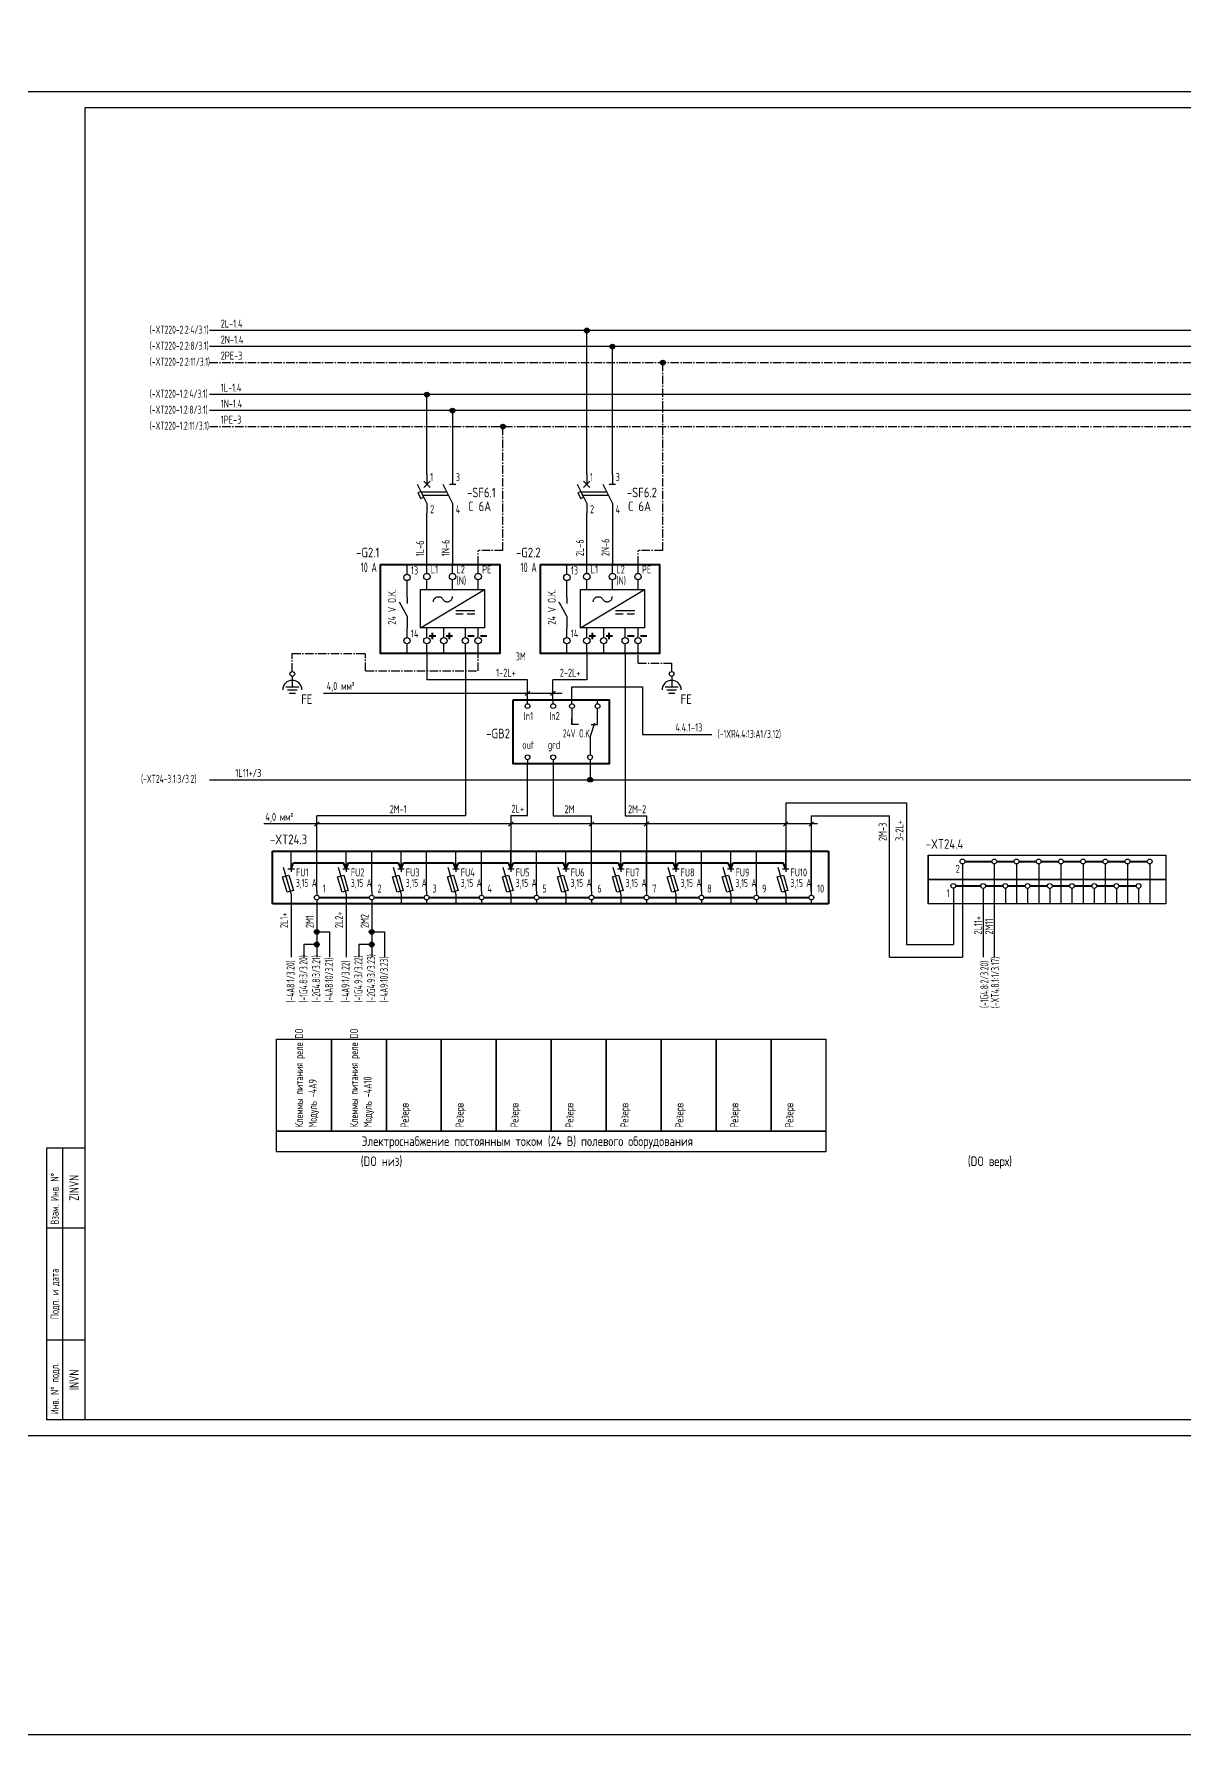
# Model space of a CAD drawing. Header units: millimetres. Extents: x 613 to 19799, y 1373 to 4314.
# Drawn here: x 2478 to 2837, y 1373 to 1904 of the extents above; entities that cross this region are included whole.
import ezdxf
from ezdxf.enums import TextEntityAlignment as Align

# ---------------------------------------------------------------- set-up
doc = ezdxf.new("R2010")
doc.units = ezdxf.units.MM
doc.linetypes.add('EPL_DASHLONGDOT', pattern=[1, 0.66, -0.12, 0.1, -0.12])
doc.layers.add('EPLAN108', color=5, linetype='Continuous', lineweight=30)
for name, color, linetype in [('Временный', 6, 'Continuous'), ('КИА_МАРКИРОВКА', 2, 'Continuous'), ('КИА_НАКЛЕЙКИ', 1, 'Continuous')]:
    doc.layers.add(name, color=color, linetype=linetype)
doc.styles.add('GOST-A 3-1', font='gost_0.ttf', dxfattribs={"height": 3})
doc.styles.add('GOSTA-2.5-1', font='GOST_AU.ttf', dxfattribs={"width": 0.9, "height": 2.5})
doc.styles.add('ROMANS0-70', font='romans.shx', dxfattribs={"width": 0.7})

# ---------------------------------------------------------------- blocks, each defined once
blk = doc.blocks.new('A$C5AB45C57')
at = {"ltscale": 4}
for p, q in [((-4.22, 18.73), (-4.22, 21.73)), ((2, 19), (2, 21.73)), ((10, 19), (10, 21.73)), ((18, 19), (18, 21.73)), ((-4.22, 13.73), (-4.22, 16.73)), ((2, 14), (2, 17)), ((10, 14), (10, 17)), ((18, 14), (18, 17)), ((-6.72, 10.08), (-4.22, 5.58)), ((-4.22, -1), (-4.22, 2)), ((2, -1), (2, 2)), ((7.28, -1), (7.28, 2)), ((14, -1), (14, 2)), ((18, -1), (18, 2)), ((-4.22, -6), (-4.22, -3)), ((2, -6), (2, -3)), ((7.28, -6), (7.28, -3)), ((14, -6), (14, -3)), ((18, -6), (18, -3))]:
    blk.add_line(p, q, dxfattribs=at)
for p, q in [((-4.22, 11.58), (-4.22, 14)), ((-4.22, 11.58), (-4.22, 9.58)), ((0, 2), (20, 14)), ((-4.22, 5.58), (-4.22, 3.58)), ((10.99, 7.4), (16.99, 7.4)), ((10.99, 6.4), (13.37, 6.4)), ((14.57, 6.4), (16.95, 6.4)), ((-4.22, 3.58), (-4.22, 2))]:
    blk.add_line(p, q)
at = {"lineweight": 40}
for p, q in [((3.75, -1.53), (3.75, 0.47)), ((9.03, -1.53), (9.03, 0.47)), ((2.75, -0.53), (4.75, -0.53)), ((8.03, -0.53), (10.03, -0.53)), ((14.75, -0.53), (16.75, -0.53)), ((18.75, -0.53), (20.75, -0.53))]:
    blk.add_line(p, q, dxfattribs=at)
blk.add_lwpolyline([(-12.49, 21.73), (24.74, 21.73), (24.74, -6), (-12.49, -6)], close=True, dxfattribs=at)
blk.add_lwpolyline([(0, 14), (20, 14), (20, 2), (0, 2)], close=True)
at = {"ltscale": 4}
for centre in [(-4.22, 17.73), (2, 18), (10, 18), (18, 18), (-4.22, -2), (2, -2), (7.28, -2), (14, -2), (18, -2)]:
    blk.add_circle(centre, 1, dxfattribs=at)
blk.add_spline([(4, 10.13), (4.05, 10.52), (4.21, 10.91), (4.41, 11.19), (4.65, 11.41), (5, 11.61), (5.32, 11.7), (5.75, 11.72), (6.12, 11.64), (6.53, 11.43), (6.89, 11.08), (7.17, 10.67), (7.42, 10.44), (7.72, 10.27), (8.17, 10.14), (8.47, 10.13), (8.85, 10.2), (9.09, 10.29), (9.39, 10.49), (9.71, 10.84), (9.88, 11.2), (9.95, 11.44), (9.97, 11.73), (9.97, 11.74)], degree=3)
at = {"style": 'GOSTA-2.5-1', "width": 0.9}
for s, p in [('L1', (3.23, 18.97)), ('L2', (11.23, 18.97)), ('PE', (19.23, 18.97)), ('13', (-2.99, 18.69)), ('(N)', (11.23, 15.53)), ('14', (-2.99, -1.03))]:
    blk.add_text(s, height=2.5, dxfattribs=at).set_placement(p)
blk.add_text('24 V O.K.', height=2.5, rotation=90, dxfattribs=at).set_placement((-7.67, 2.97))
blk = doc.blocks.new('A$C11D95457')
at = {"lineweight": 25, "ltscale": 4}
for p, q in [((3, 12), (3, 9)), ((11, 12), (11, 9)), ((0, 9), (3, 3)), ((9.25, 6.5), (1.25, 6.5)), ((9.75, 5.5), (1.75, 5.5)), ((2, 10), (4, 8)), ((4, 10), (2, 8)), ((8, 9), (11, 3)), ((3, 3), (3, 0)), ((11, 3), (11, 0))]:
    blk.add_line(p, q, dxfattribs=at)
at = {"lineweight": 25}
blk.add_line((10, 9), (12, 9), dxfattribs=at)
at = {"lineweight": 25, "ltscale": 4}
blk.add_lwpolyline([(1.11, 4.55), (2, 5), (1.11, 6.79), (0.21, 6.34)], close=True, dxfattribs=at)
blk = doc.blocks.new('A$C409B74B5')
at = {"color": 0}
for p, q in [((4.47, 18.75), (4.47, 20)), ((12.47, 18.75), (12.47, 20)), ((18.34, 18.75), (18.34, 20)), ((26.33, 18.75), (26.33, 20)), ((26.33, 12.25), (26.33, 17.25)), ((4.47, 1.25), (4.47, 0)), ((12.47, 1.25), (12.47, 0)), ((24, 1.25), (24, 0))]:
    blk.add_line(p, q, dxfattribs=at)
for p, q in [((18.34, 17.25), (18.33, 12.25)), ((18.33, 12.25), (18.33, 14.25)), ((20.33, 12.25), (18.33, 12.25)), ((24, 8.25), (25.5, 12.75)), ((24.33, 12.25), (26.33, 12.25)), ((24, 8.25), (24, 2.75))]:
    blk.add_line(p, q)
at = {"color": 0, "lineweight": 40}
blk.add_lwpolyline([(0, 20), (29.91, 20), (29.91, 0), (0, 0)], close=True, dxfattribs=at)
at = {"color": 0}
for centre in [(4.47, 18), (12.47, 18), (18.34, 18), (26.33, 18), (4.47, 2), (12.47, 2), (24, 2)]:
    blk.add_circle(centre, 0.75, dxfattribs=at)
at = {"style": 'GOSTA-2.5-1'}
for s, width, p in [('In1', 0.9, (3.27, 13.64)), ('In2', 0.9, (11.27, 13.64)), ('24V O.K. ', 0.7, (15.49, 8.22)), ('out', 0.9, (2.8, 4.65)), ('grd', 0.9, (10.8, 4.65))]:
    blk.add_text(s, height=2.5, dxfattribs=dict(at, width=width)).set_placement(p)
blk = doc.blocks.new('A$C2EC3666A')
h = blk.add_hatch(color=7)
h.dxf.hatch_style = 1
edge = h.paths.add_edge_path()
edge.add_arc((0, 0), 0.75, 0, 360)
at = {"color": 0}
blk.add_circle((0, 0), 0.75, dxfattribs=at)
blk = doc.blocks.new('A$C2BF74EC9')
at = {"color": 0}
for p, q in [((0, 6.39), (4, 6.39)), ((0.5, 5.39), (3.5, 5.39)), ((2, 8.39), (2, 6.39)), ((1, 4.39), (3, 4.39))]:
    blk.add_line(p, q, dxfattribs=at)
at = {"style": 'GOST-A 3-1'}
blk.add_text('FE', height=3, dxfattribs=at).set_placement((4.81, 1))

msp = doc.modelspace()

# ---------------------------------------------------------------- linework, layer by layer
for p, q in [((2474, 1886.39), (3068, 1886.39)), ((2494, 1881.39), (3063, 1881.39)), ((2494, 1471.39), (2494, 1881.39)), ((2767.97, 1645.08), (2767.97, 1632.58)), ((2777.91, 1645.07), (2777.91, 1632.57)), ((2784.85, 1645.07), (2784.85, 1632.57)), ((2791.78, 1645.07), (2791.78, 1632.57)), ((2798.71, 1645.07), (2798.71, 1632.57)), ((2805.65, 1645.07), (2805.65, 1632.57)), ((2812.58, 1645.07), (2812.58, 1632.57)), ((2819.52, 1645.07), (2819.52, 1632.57)), ((2826.45, 1645.07), (2826.45, 1632.57)), ((2765.12, 1637.45), (2765.12, 1632.57)), ((2774.45, 1637.44), (2774.45, 1632.56)), ((2781.38, 1637.44), (2781.38, 1632.57)), ((2788.31, 1637.44), (2788.31, 1632.57)), ((2795.25, 1637.44), (2795.25, 1632.57)), ((2802.18, 1637.44), (2802.18, 1632.57)), ((2809.12, 1637.44), (2809.12, 1632.57)), ((2816.05, 1637.44), (2816.05, 1632.57)), ((2822.98, 1637.44), (2822.98, 1632.57)), ((2482, 1471.39), (2482, 1556.39)), ((2482, 1556.39), (2494, 1556.39)), ((2487, 1471.39), (2487, 1556.39)), ((2482, 1531.39), (2494, 1531.39)), ((2482, 1496.39), (2494, 1496.39)), ((2487, 1496.39), (2494, 1496.39)), ((2494, 1471.39), (2482, 1471.39)), ((3063, 1471.39), (2494, 1471.39)), ((3068, 1466.39), (2474, 1466.39))]:
    msp.add_line(p, q)
at = {"color": 30, "lineweight": 25, "ltscale": 4}
for p, q in [((2944.16, 1811.69), (2532.79, 1811.69)), ((2650.64, 1766.67), (2650.64, 1811.69)), ((2894.23, 1791.69), (2532.79, 1791.69)), ((2600.71, 1766.67), (2600.71, 1791.69)), ((2600.71, 1738.56), (2600.71, 1754.67)), ((2650.64, 1738.56), (2650.64, 1754.67))]:
    msp.add_line(p, q, dxfattribs=at)
at = {"color": 5, "lineweight": 25, "ltscale": 8}
for p, q in [((2952.16, 1806.69), (2532.79, 1806.69)), ((2658.64, 1766.67), (2658.64, 1806.69)), ((2902.23, 1786.69), (2532.79, 1786.69)), ((2608.71, 1786.69), (2608.71, 1766.67)), ((2608.71, 1754.67), (2608.71, 1738.56)), ((2658.64, 1754.67), (2658.64, 1738.56))]:
    msp.add_line(p, q, dxfattribs=at)
at = {"color": 3, "linetype": 'EPL_DASHLONGDOT', "lineweight": 25, "ltscale": 4}
for p, q in [((2532.79, 1801.69), (2967.9, 1801.69)), ((2674.38, 1742.98), (2674.38, 1801.69)), ((2532.79, 1781.69), (2917.97, 1781.69)), ((2624.45, 1742.98), (2624.45, 1781.69)), ((2616.71, 1738.56), (2616.71, 1742.98)), ((2624.45, 1742.98), (2616.71, 1742.98)), ((2666.64, 1738.56), (2666.64, 1742.98)), ((2674.38, 1742.98), (2666.64, 1742.98))]:
    msp.add_line(p, q, dxfattribs=at)
at = {"color": 6, "linetype": 'EPL_DASHLONGDOT', "lineweight": 25, "ltscale": 4}
for p, q in [((2558.66, 1705.17), (2558.66, 1710.83)), ((2558.66, 1710.83), (2581.57, 1710.83)), ((2581.57, 1705.37), (2581.57, 1710.83)), ((2616.71, 1705.37), (2616.71, 1710.83)), ((2666.64, 1707.77), (2666.64, 1710.83)), ((2666.64, 1707.77), (2677.15, 1707.77)), ((2677.15, 1705.17), (2677.15, 1707.77)), ((2581.57, 1705.37), (2616.71, 1705.37))]:
    msp.add_line(p, q, dxfattribs=at)
at = {"color": 1}
for p, q in [((2600.71, 1710.83), (2600.71, 1702.63)), ((2650.64, 1710.83), (2650.64, 1702.63)), ((2632.15, 1702.63), (2600.71, 1702.63)), ((2632.15, 1696.38), (2632.15, 1702.63)), ((2650.64, 1702.63), (2640.03, 1702.63)), ((2640.03, 1696.25), (2640.03, 1702.63)), ((2632.15, 1660.19), (2632.15, 1676.38)), ((2651.69, 1676.38), (2651.69, 1671.38)), ((2532.79, 1671.38), (2938.49, 1671.38)), ((2712.76, 1664.18), (2712.76, 1643.57)), ((2712.76, 1664.18), (2750.47, 1664.18)), ((2750.47, 1664.18), (2750.47, 1619.89)), ((2626.95, 1660.19), (2626.95, 1643.57)), ((2626.95, 1660.19), (2632.15, 1660.19)), ((2558.31, 1632.57), (2558.31, 1615.94)), ((2575.47, 1632.57), (2575.47, 1615.94)), ((2765.12, 1632.57), (2765.12, 1619.89)), ((2774.45, 1632.56), (2774.45, 1615.93)), ((2750.47, 1619.89), (2765.12, 1619.89))]:
    msp.add_line(p, q, dxfattribs=at)
at = {"color": 4}
for p, q in [((2612.71, 1710.83), (2612.71, 1660.05)), ((2662.64, 1710.83), (2662.64, 1660.06)), ((2640.15, 1676.38), (2640.15, 1660.05)), ((2566.31, 1636.57), (2566.31, 1660.05)), ((2612.71, 1660.05), (2566.31, 1660.05)), ((2640.15, 1660.05), (2652.12, 1660.05)), ((2652.12, 1636.57), (2652.12, 1660.05)), ((2662.64, 1660.06), (2669.28, 1660.06)), ((2669.28, 1660.06), (2669.28, 1636.57)), ((2720.76, 1660.06), (2745.23, 1660.06)), ((2720.77, 1660.06), (2720.77, 1636.57)), ((2745.23, 1615.93), (2745.23, 1660.06)), ((2566.31, 1632.57), (2566.31, 1615.94)), ((2583.47, 1632.57), (2583.47, 1615.94)), ((2767.97, 1632.58), (2767.97, 1615.94)), ((2777.91, 1632.57), (2777.91, 1615.94)), ((2566.31, 1623.84), (2570.31, 1623.84)), ((2570.31, 1623.84), (2570.31, 1615.94)), ((2583.47, 1623.84), (2587.47, 1623.84)), ((2587.47, 1623.84), (2587.47, 1615.94)), ((2562.31, 1619.89), (2562.31, 1615.94)), ((2566.31, 1619.89), (2562.31, 1619.89)), ((2579.47, 1619.89), (2579.47, 1615.94)), ((2583.47, 1619.89), (2579.47, 1619.89)), ((2745.23, 1615.93), (2767.97, 1615.94))]:
    msp.add_line(p, q, dxfattribs=at)
at = {"color": 0}
for p, q in [((2558.66, 1703.67), (2558.66, 1702.42)), ((2646.02, 1700.41), (2668.09, 1700.41)), ((2646.02, 1696.38), (2646.02, 1700.41)), ((2668.09, 1700.41), (2668.09, 1685.55)), ((2677.15, 1703.67), (2677.15, 1702.42)), ((2642.93, 1698.35), (2568.46, 1698.35)), ((2631.44, 1697.65), (2632.86, 1699.06)), ((2639.32, 1697.65), (2640.73, 1699.06)), ((2668.09, 1685.55), (2689.71, 1685.55)), ((2565.6, 1656.86), (2567.01, 1658.27)), ((2626.24, 1656.86), (2627.66, 1658.27)), ((2651.41, 1656.86), (2652.82, 1658.27)), ((2668.57, 1656.86), (2669.98, 1658.27)), ((2712.06, 1656.86), (2713.47, 1658.27)), ((2720.06, 1656.86), (2721.47, 1658.27)), ((2722.68, 1657.57), (2549.75, 1657.57)), ((2558.3, 1643.57), (2558.3, 1649.01)), ((2566.31, 1636.57), (2566.31, 1649.01)), ((2575.46, 1643.57), (2575.46, 1649.01)), ((2583.47, 1636.57), (2583.47, 1649.01)), ((2592.63, 1643.57), (2592.63, 1649.01)), ((2600.63, 1636.57), (2600.63, 1649.01)), ((2609.79, 1643.57), (2609.79, 1649.01)), ((2617.79, 1636.57), (2617.79, 1649.01)), ((2626.95, 1643.57), (2626.95, 1649.01)), ((2634.95, 1636.57), (2634.95, 1649.01)), ((2644.11, 1643.57), (2644.11, 1649.01)), ((2652.12, 1636.57), (2652.12, 1649.01)), ((2661.28, 1643.57), (2661.28, 1649.01)), ((2669.28, 1636.57), (2669.28, 1649.01)), ((2678.44, 1643.57), (2678.44, 1649.01)), ((2686.44, 1636.57), (2686.44, 1649.01)), ((2695.6, 1643.57), (2695.6, 1649.01)), ((2703.6, 1636.57), (2703.6, 1649.01)), ((2712.76, 1643.57), (2712.76, 1649.01)), ((2720.77, 1636.57), (2720.77, 1649.01)), ((2757.27, 1647.57), (2757.27, 1632.57)), ((2555.81, 1644.07), (2558.31, 1635.57)), ((2557.3, 1643.57), (2559.3, 1643.57)), ((2558.3, 1643.57), (2558.3, 1642.57)), ((2572.97, 1644.07), (2575.47, 1635.57)), ((2574.46, 1643.57), (2576.46, 1643.57)), ((2575.46, 1643.57), (2575.46, 1642.57)), ((2590.13, 1644.07), (2592.63, 1635.57)), ((2591.63, 1643.57), (2593.63, 1643.57)), ((2592.63, 1643.57), (2592.63, 1642.57)), ((2607.29, 1644.07), (2609.79, 1635.57)), ((2608.79, 1643.57), (2610.79, 1643.57)), ((2609.79, 1643.57), (2609.79, 1642.57)), ((2624.45, 1644.07), (2626.95, 1635.57)), ((2625.95, 1643.57), (2627.95, 1643.57)), ((2626.95, 1643.57), (2626.95, 1642.57)), ((2641.62, 1644.07), (2644.12, 1635.57)), ((2643.11, 1643.57), (2645.11, 1643.57)), ((2644.11, 1643.57), (2644.11, 1642.57)), ((2658.78, 1644.07), (2661.28, 1635.57)), ((2660.28, 1643.57), (2662.28, 1643.57)), ((2661.28, 1643.57), (2661.28, 1642.57)), ((2675.94, 1644.07), (2678.44, 1635.57)), ((2677.44, 1643.57), (2679.44, 1643.57)), ((2678.44, 1643.57), (2678.44, 1642.57)), ((2693.1, 1644.07), (2695.6, 1635.57)), ((2694.6, 1643.57), (2696.6, 1643.57)), ((2695.6, 1643.57), (2695.6, 1642.57)), ((2710.27, 1644.07), (2712.77, 1635.57)), ((2711.76, 1643.57), (2713.76, 1643.57)), ((2712.76, 1643.57), (2712.76, 1642.57)), ((2555.65, 1641), (2557.57, 1641.57)), ((2557.07, 1636.21), (2555.65, 1641)), ((2558.99, 1636.78), (2557.07, 1636.21)), ((2557.57, 1641.57), (2558.99, 1636.78)), ((2566.31, 1636.57), (2566.31, 1635.32)), ((2572.82, 1641), (2574.73, 1641.57)), ((2574.24, 1636.21), (2572.82, 1641)), ((2576.15, 1636.78), (2574.24, 1636.21)), ((2574.73, 1641.57), (2576.15, 1636.78)), ((2583.47, 1636.57), (2583.47, 1635.32)), ((2589.98, 1641), (2591.9, 1641.57)), ((2591.4, 1636.21), (2589.98, 1641)), ((2593.32, 1636.78), (2591.4, 1636.21)), ((2591.9, 1641.57), (2593.32, 1636.78)), ((2600.63, 1636.57), (2600.63, 1635.32)), ((2607.14, 1641), (2609.06, 1641.57)), ((2608.56, 1636.21), (2607.14, 1641)), ((2610.48, 1636.78), (2608.56, 1636.21)), ((2609.06, 1641.57), (2610.48, 1636.78)), ((2617.79, 1636.57), (2617.79, 1635.32)), ((2624.3, 1641), (2626.22, 1641.57)), ((2625.72, 1636.21), (2624.3, 1641)), ((2627.64, 1636.78), (2625.72, 1636.21)), ((2626.22, 1641.57), (2627.64, 1636.78)), ((2634.95, 1636.57), (2634.95, 1635.32)), ((2641.46, 1641), (2643.38, 1641.57)), ((2642.89, 1636.21), (2641.46, 1641)), ((2644.8, 1636.78), (2642.89, 1636.21)), ((2643.38, 1641.57), (2644.8, 1636.78)), ((2652.12, 1636.57), (2652.12, 1635.32)), ((2658.63, 1641), (2660.54, 1641.57)), ((2660.05, 1636.21), (2658.63, 1641)), ((2661.97, 1636.78), (2660.05, 1636.21)), ((2660.54, 1641.57), (2661.97, 1636.78)), ((2669.28, 1636.57), (2669.28, 1635.32)), ((2675.79, 1641), (2677.71, 1641.57)), ((2677.21, 1636.21), (2675.79, 1641)), ((2679.13, 1636.78), (2677.21, 1636.21)), ((2677.71, 1641.57), (2679.13, 1636.78)), ((2686.44, 1636.57), (2686.44, 1635.32)), ((2692.95, 1641), (2694.87, 1641.57)), ((2694.37, 1636.21), (2692.95, 1641)), ((2696.29, 1636.78), (2694.37, 1636.21)), ((2694.87, 1641.57), (2696.29, 1636.78)), ((2703.6, 1636.57), (2703.6, 1635.32)), ((2710.11, 1641), (2712.03, 1641.57)), ((2711.54, 1636.21), (2710.11, 1641)), ((2713.45, 1636.78), (2711.54, 1636.21)), ((2712.03, 1641.57), (2713.45, 1636.78)), ((2720.77, 1636.57), (2720.77, 1635.32)), ((2558.31, 1635.57), (2558.31, 1632.57)), ((2566.31, 1633.82), (2566.31, 1632.57)), ((2575.47, 1635.57), (2575.47, 1632.57)), ((2583.47, 1633.82), (2583.47, 1632.57)), ((2592.63, 1635.57), (2592.63, 1632.57)), ((2600.63, 1633.82), (2600.63, 1632.57)), ((2609.79, 1635.57), (2609.79, 1632.57)), ((2617.79, 1633.82), (2617.79, 1632.57)), ((2626.95, 1635.57), (2626.95, 1632.57)), ((2634.95, 1633.82), (2634.95, 1632.57)), ((2644.12, 1635.57), (2644.12, 1632.57)), ((2652.12, 1633.82), (2652.12, 1632.57)), ((2661.28, 1635.57), (2661.28, 1632.57)), ((2669.28, 1633.82), (2669.28, 1632.57)), ((2678.44, 1635.57), (2678.44, 1632.57)), ((2686.44, 1633.82), (2686.44, 1632.57)), ((2695.6, 1635.57), (2695.6, 1632.57)), ((2703.6, 1633.82), (2703.6, 1632.57)), ((2712.77, 1635.57), (2712.77, 1632.57)), ((2720.77, 1633.82), (2720.77, 1632.57))]:
    msp.add_line(p, q, dxfattribs=at)
at = {"color": 0, "lineweight": 40}
for p, q in [((2552.45, 1649.01), (2726.17, 1649.01)), ((2552.45, 1632.57), (2552.45, 1649.01)), ((2726.17, 1649.01), (2726.17, 1632.57)), ((2726.17, 1632.57), (2552.45, 1632.57))]:
    msp.add_line(p, q, dxfattribs=at)
at = {"color": 1, "lineweight": 40, "ltscale": 4}
for p, q in [((2558.3, 1643.57), (2559.06, 1645.39)), ((2559.06, 1645.39), (2574.7, 1645.39)), ((2575.46, 1643.57), (2574.7, 1645.39)), ((2575.46, 1643.57), (2576.23, 1645.39)), ((2576.23, 1645.39), (2591.86, 1645.39)), ((2592.63, 1643.57), (2591.86, 1645.39)), ((2592.63, 1643.57), (2593.39, 1645.39)), ((2593.39, 1645.39), (2609.03, 1645.39)), ((2609.79, 1643.57), (2609.03, 1645.39)), ((2609.79, 1643.57), (2610.55, 1645.39)), ((2610.55, 1645.39), (2626.19, 1645.39)), ((2626.95, 1643.57), (2626.19, 1645.39)), ((2626.95, 1643.57), (2627.71, 1645.39)), ((2627.71, 1645.39), (2643.35, 1645.39)), ((2644.11, 1643.57), (2643.35, 1645.39)), ((2644.11, 1643.57), (2644.88, 1645.39)), ((2644.88, 1645.39), (2660.51, 1645.39)), ((2661.28, 1643.57), (2660.51, 1645.39)), ((2661.28, 1643.57), (2662.04, 1645.39)), ((2662.04, 1645.39), (2677.68, 1645.39)), ((2678.44, 1643.57), (2677.68, 1645.39)), ((2678.44, 1643.57), (2679.2, 1645.39)), ((2679.2, 1645.39), (2694.84, 1645.39)), ((2695.6, 1643.57), (2694.84, 1645.39)), ((2695.6, 1643.57), (2696.36, 1645.39)), ((2696.36, 1645.39), (2712, 1645.39)), ((2712.76, 1643.57), (2712, 1645.39))]:
    msp.add_line(p, q, dxfattribs=at)
at = {"lineweight": 40, "ltscale": 4}
for p, q in [((2768.72, 1645.83), (2777.16, 1645.82)), ((2778.66, 1645.82), (2784.1, 1645.82)), ((2785.6, 1645.82), (2791.03, 1645.82)), ((2792.53, 1645.82), (2797.96, 1645.82)), ((2799.46, 1645.82), (2804.9, 1645.82)), ((2806.4, 1645.82), (2811.83, 1645.82)), ((2813.33, 1645.82), (2818.77, 1645.82)), ((2820.27, 1645.82), (2825.7, 1645.82)), ((2765.87, 1638.19), (2773.7, 1638.19)), ((2775.2, 1638.19), (2780.63, 1638.19)), ((2782.13, 1638.19), (2787.56, 1638.19)), ((2789.06, 1638.19), (2794.5, 1638.19)), ((2796, 1638.19), (2801.43, 1638.19)), ((2802.93, 1638.19), (2808.37, 1638.19)), ((2809.87, 1638.19), (2815.3, 1638.19)), ((2816.8, 1638.19), (2822.23, 1638.19))]:
    msp.add_line(p, q, dxfattribs=at)
at = {"color": 4, "linetype": 'Continuous', "lineweight": 40, "ltscale": 8}
for p, q in [((2567.06, 1634.57), (2582.72, 1634.57)), ((2584.22, 1634.57), (2599.88, 1634.57)), ((2601.38, 1634.57), (2617.04, 1634.57)), ((2618.54, 1634.57), (2634.2, 1634.57)), ((2635.7, 1634.57), (2651.37, 1634.57)), ((2652.87, 1634.57), (2668.53, 1634.57)), ((2670.03, 1634.57), (2685.69, 1634.57)), ((2687.19, 1634.57), (2702.85, 1634.57)), ((2704.35, 1634.57), (2720.02, 1634.57))]:
    msp.add_line(p, q, dxfattribs=at)
for points in [[(2757.27, 1647.82), (2831.53, 1647.82), (2831.53, 1640.2), (2757.27, 1640.2)], [(2757.27, 1640.2), (2831.53, 1640.2), (2831.53, 1632.57), (2757.27, 1632.57)]]:
    msp.add_lwpolyline(points, close=True)
at = {"color": 0}
for points in [[(2553.72, 1590.3), (2570.89, 1590.3), (2570.89, 1561.6), (2553.72, 1561.6)], [(2570.89, 1590.3), (2588.05, 1590.3), (2588.05, 1561.6), (2570.89, 1561.6)], [(2588.05, 1590.3), (2605.21, 1590.3), (2605.21, 1561.6), (2588.05, 1561.6)], [(2605.21, 1590.3), (2622.37, 1590.3), (2622.37, 1561.6), (2605.21, 1561.6)], [(2622.37, 1590.3), (2639.54, 1590.3), (2639.54, 1561.6), (2622.37, 1561.6)], [(2639.54, 1590.3), (2656.7, 1590.3), (2656.7, 1561.6), (2639.54, 1561.6)], [(2656.7, 1590.3), (2673.86, 1590.3), (2673.86, 1561.6), (2656.7, 1561.6)], [(2673.86, 1590.3), (2691.02, 1590.3), (2691.02, 1561.6), (2673.86, 1561.6)], [(2691.02, 1590.3), (2708.19, 1590.3), (2708.19, 1561.6), (2691.02, 1561.6)], [(2708.19, 1590.3), (2725.35, 1590.3), (2725.35, 1561.6), (2708.19, 1561.6)], [(2553.72, 1561.6), (2725.35, 1561.6), (2725.35, 1555.13), (2553.72, 1555.13)]]:
    msp.add_lwpolyline(points, close=True, dxfattribs=at)
for centre in [(2558.66, 1704.42), (2677.15, 1704.42), (2566.31, 1634.57), (2583.47, 1634.57), (2600.63, 1634.57), (2617.79, 1634.57), (2634.95, 1634.57), (2652.12, 1634.57), (2669.28, 1634.57), (2686.44, 1634.57), (2703.6, 1634.57), (2720.77, 1634.57)]:
    msp.add_circle(centre, 0.75, dxfattribs=at)
for centre in [(2767.97, 1645.83), (2777.91, 1645.82), (2784.85, 1645.82), (2791.78, 1645.82), (2798.71, 1645.82), (2805.65, 1645.82), (2812.58, 1645.82), (2819.52, 1645.82), (2826.45, 1645.82), (2765.12, 1638.2), (2774.45, 1638.19), (2781.38, 1638.19), (2788.31, 1638.19), (2795.25, 1638.19), (2802.18, 1638.19), (2809.12, 1638.19), (2816.05, 1638.19), (2822.98, 1638.19)]:
    msp.add_circle(centre, 0.75)
for centre in [(2558.66, 1699.42), (2677.15, 1699.42)]:
    msp.add_arc(centre, 3, 0, 180, dxfattribs=at)
at = {"layer": 'EPLAN108', "color": 2}
msp.add_lwpolyline([(613.36, 2532.19), (19799.49, 2532.19), (19799.49, 1372.97), (613.36, 1372.97)], close=True, dxfattribs=at)

# ---------------------------------------------------------------- block references
at = {"color": 0}
for name, p in [('A$C2EC3666A', (2650.64, 1811.69)), ('A$C2EC3666A', (2658.64, 1806.69)), ('A$C2EC3666A', (2674.38, 1801.69)), ('A$C2EC3666A', (2600.71, 1791.69)), ('A$C2EC3666A', (2608.71, 1786.69)), ('A$C2EC3666A', (2624.45, 1781.69)), ('A$C11D95457', (2597.71, 1754.67)), ('A$C11D95457', (2647.64, 1754.67)), ('A$C5AB45C57', (2598.71, 1716.83)), ('A$C5AB45C57', (2648.64, 1716.83)), ('A$C2BF74EC9', (2556.66, 1694.03)), ('A$C2BF74EC9', (2675.15, 1694.03)), ('A$C409B74B5', (2627.68, 1676.38)), ('A$C2EC3666A', (2651.69, 1671.38)), ('A$C2EC3666A', (2566.31, 1623.84)), ('A$C2EC3666A', (2566.31, 1619.89)), ('A$C2EC3666A', (2583.47, 1623.84)), ('A$C2EC3666A', (2583.47, 1619.89))]:
    msp.add_blockref(name, p, dxfattribs=at)

# ---------------------------------------------------------------- texts
for s, height, style, width, p in [('1', 2.5, 'GOSTA-2.5-1', 0.9, (2601.71, 1764.67)), ('3', 2.5, 'GOSTA-2.5-1', 0.9, (2609.71, 1764.67)), ('1', 2.5, 'GOSTA-2.5-1', 0.9, (2651.64, 1764.67)), ('3', 2.5, 'GOSTA-2.5-1', 0.9, (2659.64, 1764.67)), ('2', 2.5, 'GOSTA-2.5-1', 0.9, (2601.71, 1754.62)), ('4', 2.5, 'GOSTA-2.5-1', 0.9, (2609.71, 1754.62)), ('2', 2.5, 'GOSTA-2.5-1', 0.9, (2651.64, 1754.62)), ('4', 2.5, 'GOSTA-2.5-1', 0.9, (2659.64, 1754.62)), ('10 A', 3, 'GOST-A 3-1', 0.7, (2580.04, 1736.23)), ('10 A', 3, 'GOST-A 3-1', 0.7, (2629.97, 1736.23)), ('4,0 мм²', 2.5, 'GOSTA-2.5-1', 0.9, (2569.4, 1699.4)), ('4,0 мм²', 2.5, 'GOSTA-2.5-1', 0.9, (2550.26, 1658.52)), ('FU1', 2.5, 'GOSTA-2.5-1', 0.9, (2559.8, 1641.16)), ('FU2', 2.5, 'GOSTA-2.5-1', 0.9, (2576.96, 1641.16)), ('FU3', 2.5, 'GOSTA-2.5-1', 0.9, (2594.12, 1641.16)), ('FU4', 2.5, 'GOSTA-2.5-1', 0.9, (2611.29, 1641.16)), ('FU5', 2.5, 'GOSTA-2.5-1', 0.9, (2628.45, 1641.16)), ('FU6', 2.5, 'GOSTA-2.5-1', 0.9, (2645.61, 1641.16)), ('FU7', 2.5, 'GOSTA-2.5-1', 0.9, (2662.77, 1641.16)), ('FU8', 2.5, 'GOSTA-2.5-1', 0.9, (2679.94, 1641.16)), ('FU9', 2.5, 'GOSTA-2.5-1', 0.9, (2697.1, 1641.16)), ('FU10', 2.5, 'GOSTA-2.5-1', 0.9, (2714.26, 1641.16)), ('2', 2.5, 'GOSTA-2.5-1', 0.9, (2765.85, 1642.3)), ('3,15 A', 2.5, 'GOSTA-2.5-1', 0.7, (2559.8, 1637.89)), ('1', 2.5, 'GOSTA-2.5-1', 0.9, (2568.11, 1636.13)), ('3,15 A', 2.5, 'GOSTA-2.5-1', 0.7, (2576.96, 1637.89)), ('2', 2.5, 'GOSTA-2.5-1', 0.9, (2585.27, 1636.13)), ('3,15 A', 2.5, 'GOSTA-2.5-1', 0.7, (2594.12, 1637.89)), ('3', 2.5, 'GOSTA-2.5-1', 0.9, (2602.43, 1636.13)), ('3,15 A', 2.5, 'GOSTA-2.5-1', 0.7, (2611.29, 1637.89)), ('4', 2.5, 'GOSTA-2.5-1', 0.9, (2619.59, 1636.13)), ('3,15 A', 2.5, 'GOSTA-2.5-1', 0.7, (2628.45, 1637.89)), ('5', 2.5, 'GOSTA-2.5-1', 0.9, (2636.76, 1636.13)), ('3,15 A', 2.5, 'GOSTA-2.5-1', 0.7, (2645.61, 1637.89)), ('6', 2.5, 'GOSTA-2.5-1', 0.9, (2653.92, 1636.13)), ('3,15 A', 2.5, 'GOSTA-2.5-1', 0.7, (2662.77, 1637.89)), ('7', 2.5, 'GOSTA-2.5-1', 0.9, (2671.08, 1636.13)), ('3,15 A', 2.5, 'GOSTA-2.5-1', 0.7, (2679.94, 1637.89)), ('8', 2.5, 'GOSTA-2.5-1', 0.9, (2688.24, 1636.13)), ('3,15 A', 2.5, 'GOSTA-2.5-1', 0.7, (2697.1, 1637.89)), ('9', 2.5, 'GOSTA-2.5-1', 0.9, (2705.41, 1636.13)), ('3,15 A', 2.5, 'GOSTA-2.5-1', 0.7, (2714.26, 1637.89)), ('10', 2.5, 'GOSTA-2.5-1', 0.9, (2722.57, 1636.13)), ('1', 2.5, 'GOSTA-2.5-1', 0.9, (2763, 1634.67))]:
    msp.add_text(s, height=height, dxfattribs=dict(style=style, width=width)).set_placement(p)
at = {"color": 7, "style": 'GOST-A 3-1'}
for p in [(2613.58, 1755.27), (2663.5, 1755.27)]:
    msp.add_text('C 6A', height=3, dxfattribs=at).set_placement(p)
at = {"style": 'GOSTA-2.5-1', "width": 0.8}
for s, p in [('Клеммы питания реле DO', (2562.03, 1562.74)), ('Клеммы питания реле DO', (2579.19, 1562.74)), ('Модуль -4A9', (2566.31, 1562.74)), ('Модуль -4A10', (2583.47, 1562.74)), ('Резерв', (2595, 1562.74)), ('Резерв', (2612.16, 1562.74)), ('Резерв', (2629.32, 1562.74)), ('Резерв', (2646.48, 1562.74)), ('Резерв', (2663.65, 1562.74)), ('Резерв', (2680.81, 1562.74)), ('Резерв', (2697.97, 1562.74)), ('Резерв', (2715.13, 1562.74))]:
    msp.add_text(s, height=2.5, rotation=90, dxfattribs=at).set_placement(p)
at = {"style": 'GOST-A 3-1'}
for s, p in [('Электроснабжение постоянным током (24 В) полевого оборудования', (2580.37, 1556.96)), ('(DO низ)', (2580.03, 1550.7)), ('(DO верх)', (2769.63, 1550.7))]:
    msp.add_text(s, height=3, dxfattribs=at).set_placement(p)
at = {"style": 'ROMANS0-70', "width": 0.7}
for s, p in [('Взам. Инв. N%%d', (2486.46, 1532.39)), ('Подп. и дата', (2486.46, 1502.86)), ('Инв. N%%d подл.', (2486.46, 1473.09))]:
    msp.add_text(s, height=2.5, rotation=90, dxfattribs=at).set_placement(p, align=Align.BOTTOM_LEFT)
at = {"style": 'ROMANS0-70', "width": 0.7, "flags": 12}
for tag, p in [('ZINVN', (2490.5, 1543.89)), ('INVN', (2490.5, 1483.89))]:
    msp.add_attdef(tag, text='', height=3, rotation=90, dxfattribs=at).set_placement(p, align=Align.MIDDLE_CENTER)
at = {"layer": 'Временный', "style": 'GOSTA-2.5-1', "width": 0.7}
for s, p in [('(-XT220-2.2:4/3.1)', (2514.15, 1810.71)), ('(-XT220-2.2:8/3.1)', (2514.15, 1805.71)), ('(-XT220-2.2:11/3.1)', (2514.15, 1800.71)), ('(-XT220-1.2:4/3.1)', (2514.15, 1790.71)), ('(-XT220-1.2:8/3.1)', (2514.15, 1785.71)), ('(-XT220-1.2:11/3.1)', (2514.15, 1780.71)), ('(-1XR4.4:13:A1/3.12)', (2691.54, 1684.45)), ('(-XT24-3.1:3/3.2)', (2511.41, 1670.4))]:
    msp.add_text(s, height=2.5, dxfattribs=at).set_placement(p)
for s, p in [('(-4A8:1/3.20)', (2559.37, 1601.77)), ('(-1G4.8:3/3.20)', (2563.37, 1601.77)), ('(-2G4.8:3/3.21)', (2567.37, 1601.77)), ('(-4A8:10/3.21)', (2571.37, 1601.77)), ('(-4A9:1/3.22)', (2576.54, 1601.77)), ('(-1G4.9:3/3.22)', (2580.54, 1601.77)), ('(-2G4.9:3/3.23)', (2584.54, 1601.77)), ('(-4A9:10/3.23)', (2588.54, 1601.77)), ('(-1G4.8:2/3.20)', (2776.05, 1600.06)), ('(-XT4.8.1:1/3.17)', (2779.42, 1599.99))]:
    msp.add_text(s, height=2.5, rotation=90, dxfattribs=at).set_placement(p)
at = {"layer": 'КИА_МАРКИРОВКА', "style": 'GOSTA-2.5-1', "width": 0.9}
for s, p in [('2L-1.4', (2536.31, 1812.61)), ('2N-1.4', (2536.31, 1807.61)), ('2PE-3', (2536.31, 1802.61)), ('1L-1.4', (2536.31, 1792.61)), ('1N-1.4', (2536.31, 1787.61)), ('1PE-3', (2536.31, 1782.61)), ('3M', (2628.44, 1708.64)), ('1-2L+', (2622.34, 1703.55)), ('2-2L+', (2642.2, 1703.55)), ('4.4.1-13', (2678.32, 1686.47)), ('1L11+/3', (2540.88, 1672.25)), ('2M-1', (2589.07, 1660.92)), ('2L+', (2627.13, 1661.06)), ('2M', (2643.71, 1660.92)), ('2M-2', (2663.53, 1660.92))]:
    msp.add_text(s, height=2.5, dxfattribs=at).set_placement(p)
for s, p in [('1L-6', (2599.79, 1741.2)), ('1N-6', (2607.79, 1741.2)), ('2L-6', (2649.72, 1741.2)), ('2N-6', (2657.72, 1741.2)), ('3-2L+', (2749.53, 1652.24)), ('2M-3', (2744.29, 1652.24)), ('2L1+', (2557.36, 1625.03)), ('2M1', (2565.36, 1625.03)), ('2L2+', (2574.52, 1625.03)), ('2M2', (2582.52, 1625.03)), ('2L11+', (2774.09, 1623.01)), ('2M11', (2777.55, 1623.01))]:
    msp.add_text(s, height=2.5, rotation=90, dxfattribs=at).set_placement(p)
at = {"layer": 'КИА_НАКЛЕЙКИ', "style": 'GOST-A 3-1'}
for s, p in [('-SF6.1', (2613.23, 1759.59)), ('-SF6.2', (2663.16, 1759.59)), ('-G2.1', (2578.6, 1740.85)), ('-G2.2', (2628.53, 1740.85)), ('-GB2', (2619.24, 1684.29)), ('-XT24.3', (2551.67, 1651.24)), ('-XT24.4', (2756.49, 1649.8))]:
    msp.add_text(s, height=3, dxfattribs=at).set_placement(p)

doc.saveas('drawing.dxf')
